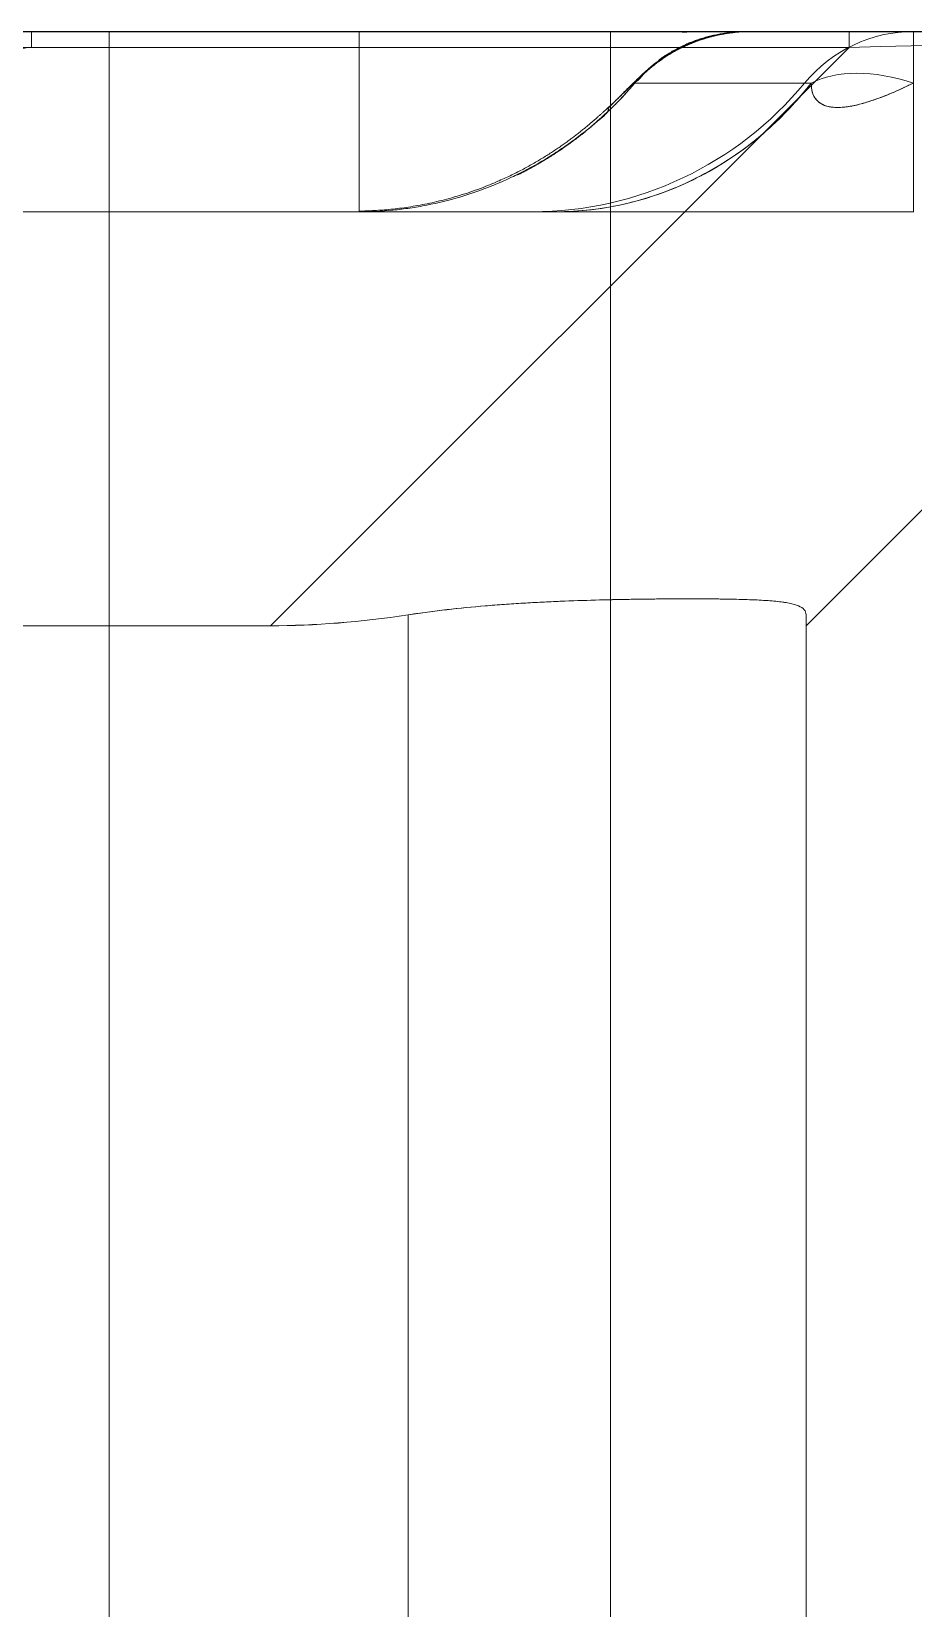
# Model space of a CAD drawing. Header units: millimetres. Extents: x 48754 to 50247, y 1387 to 2180.
# Drawn here: x 49007.27 to 49012.16, y 1473.44 to 1482.19 of the extents above; entities that cross this region are included whole.
import ezdxf

# ---------------------------------------------------------------- set-up
doc = ezdxf.new("R2010")
doc.units = ezdxf.units.MM
doc.linetypes.add('DASHED', pattern=[0])
doc.layers.add('DIE', color=7, linetype='Continuous')

# ---------------------------------------------------------------- blocks, each defined once
blk = doc.blocks.new('*u7581')
at = {"layer": 'DIE', "color": 11, "linetype": 'Continuous', "lineweight": 13}
blk.add_line((-690, 35), (0, 35), dxfattribs=at)
at = {"layer": 'DIE', "color": 155, "linetype": 'DASHED', "lineweight": 13}
for p, q in [((-550.2958, 34.9121), (-550.2958, 35)), ((-545.7607, 34.9121), (-545.7607, 35)), ((-545.7607, 35), (-545.7607, 34.9121)), ((-545.7607, 35), (-545.7607, 34.9121)), ((-545.7607, 35), (-545.7607, 34.9121)), ((-545.4044, 34.7143), (-545.4044, 35)), ((-545.7607, 34.9121), (-559.2393, 34.9121)), ((-559.2393, 34.9121), (-545.7607, 34.9121)), ((-550.2958, 34.9121), (-545.7607, 34.9121)), ((-545.7607, 34.9121), (-550.2958, 34.9121)), ((-548.9699, 31.7029), (-545.7607, 34.9121)), ((-548.9699, 31.7029), (-545.7607, 34.9121)), ((-545.7607, 34.9121), (-548.9698, 31.703)), ((-545.7607, 34.9121), (-548.9698, 31.703)), ((-546.9498, 34.7143), (-546.0079, 34.7143)), ((-546.0079, 34.7143), (-546.9497, 34.7143)), ((-546.0079, 34.7143), (-545.9714, 34.7143)), ((-545.9714, 34.7143), (-546.0079, 34.7143)), ((-545.4044, 34.7143), (-545.4044, 34)), ((-548.2071, 31.7635), (-548.2071, 0)), ((-548.2071, 31.7635), (-548.2071, 0)), ((-548.2071, 31.7635), (-548.2071, 0)), ((-548.2071, 31.7635), (-548.2071, 0))]:
    blk.add_line(p, q, dxfattribs=at)
at = {"layer": 'DIE', "color": 11, "linetype": 'DASHED', "lineweight": 13}
for p, q in [((-549.865, 0), (-549.865, 35)), ((-547.085, 0), (-547.085, 35)), ((-546, 31.7635), (-546, 0)), ((-546, 31.7635), (-546, 0))]:
    blk.add_line(p, q, dxfattribs=at)
at = {"layer": 'DIE', "color": 2, "linetype": 'Continuous', "lineweight": 13}
blk.add_line((-546.3017, 35), (-546.304, 35), dxfattribs=at)
at = {"layer": 'DIE', "color": 2, "linetype": 'DASHED', "lineweight": 13}
for p, q in [((-546.3177, 34.9999), (-546.3147, 34.9999)), ((-546.302, 35), (-546.3017, 35)), ((-546, 31.7029), (-542.7908, 34.9121)), ((-556.52, 34), (-548.4796, 34)), ((-548.4802, 34), (-547.5166, 34)), ((-547.5166, 34), (-547.3889, 34)), ((-545.405, 34), (-545.4044, 34)), ((-546, 31.7635), (-546.0002, 31.7676)), ((-546, 31.7635), (-546, 31.7636)), ((-546, 31.7029), (-546, 31.7635)), ((-546, 31.7635), (-546, 31.7029)), ((-548.9698, 31.703), (-556.0302, 31.703)), ((-548.9698, 31.703), (-556.0302, 31.703)), ((-556.0301, 31.7029), (-548.9699, 31.7029)), ((-556.0301, 31.7029), (-548.9699, 31.7029)), ((-546, 31.703), (-546, 31.703)), ((-546, 31.703), (-546, 31.703)), ((-546, 31.7029), (-546, 31.7029))]:
    blk.add_line(p, q, dxfattribs=at)
at = {"layer": 'DIE', "color": 155, "linetype": 'DASHED', "lineweight": 13}
for centre, major_axis, ratio, start_param, end_param in [((-545.4044, 34.2), (0, -0.8), 0.984808, 3.141593, 4.014167), ((-545.4044, 34.2), (0, -0.8), 0.984808, 3.141593, 4.014167), ((-548.9426, 34.7), (6.153, 0.2146), 0.019191, 6.26261, 7.309808), ((-548.9426, 34.7), (6.153, 0.2146), 0.019191, 6.26261, 7.309808), ((-548.9426, 34.7), (6.153, 0.2146), 0.019191, 6.26261, 7.309808), ((-548.9426, 34.7), (6.153, 0.2146), 0.019191, 6.26261, 7.309808), ((-550.2958, 34.7121), (-0.0865, 0.1803), 1, 5.836096, 6.621495), ((-545.4044, 34.2), (0.6971, -0.3925), 0.590225, 1.891871, 2.773405), ((-545.4044, 34.2), (0.6971, -0.3925), 0.590225, 1.891871, 2.773405), ((-547.5166, 36), (0, -2), 0.984808, 0, 0.872574), ((-547.5166, 36), (0, 2), 0.984808, 3.141593, 4.014167), ((-547.3889, 36), (0, 2), 0.92527, 3.141593, 4.014167), ((-545.405, 36), (0, -2), 0.000275, 0, 0.872574)]:
    blk.add_ellipse(centre, major_axis=major_axis, ratio=ratio, start_param=start_param, end_param=end_param, dxfattribs=at)
at = {"layer": 'DIE', "color": 2, "linetype": 'DASHED', "lineweight": 13}
for centre, major_axis, ratio, start_param, end_param in [((-551.5823, 34.2), (4.6949, 0.6155), 0.108853, 6.107149, 6.178965), ((-591.8231, 34.6401), (44.9156, 0.1108), 0.015569, 0.007679, 0.013146), ((-546, 37.6426), (5.1439, 5.1439), 0.57735, 3.665192, 3.808076), ((-546, 37.6426), (5.1439, 5.1439), 0.577351, 3.665192, 3.808073), ((-546, 37.6427), (5.1439, 5.1439), 0.57735, 3.665192, 3.808071)]:
    blk.add_ellipse(centre, major_axis=major_axis, ratio=ratio, start_param=start_param, end_param=end_param, dxfattribs=at)
at = {"layer": 'DIE', "color": 155, "linetype": 'DASHED', "lineweight": 13}
for points, knots in [([(-548.4795, 35), (-548.4795, 34.9999), (-548.4795, 34.9884), (-548.4795, 34.9641), (-548.4795, 34.9548), (-548.4795, 34.9349), (-548.4795, 34.9241), (-548.4795, 34.89), (-548.4795, 34.8652), (-548.4795, 34.813), (-548.4795, 34.7855), (-548.4795, 34.7016), (-548.4795, 34.6438), (-548.4795, 34.5294), (-548.4795, 34.4729), (-548.4795, 34.3652), (-548.4795, 34.3141), (-548.4795, 34.2442), (-548.4795, 34.222), (-548.4795, 34.1801), (-548.4795, 34.1604), (-548.4795, 34.1059), (-548.4795, 34.0756), (-548.4794, 34.0295), (-548.4794, 34.0136), (-548.4794, 34.0057)], [0, 0, 0, 0, 0.062234, 0.062234, 0.093492, 0.093492, 0.124751, 0.124751, 0.187269, 0.187269, 0.249787, 0.249787, 0.374822, 0.374822, 0.499858, 0.499858, 0.624893, 0.624893, 0.687411, 0.687411, 0.749929, 0.749929, 0.874964, 0.874964, 1, 1, 1, 1]), ([(-548.4794, 34.0054), (-548.4794, 34.0131), (-548.4794, 34.0289), (-548.4794, 34.0747), (-548.4794, 34.1048), (-548.4794, 34.1772), (-548.4794, 34.2195), (-548.4794, 34.313), (-548.4794, 34.3641), (-548.4794, 34.4716), (-548.4794, 34.528), (-548.4794, 34.6431), (-548.4794, 34.7016), (-548.4794, 34.8126), (-548.4794, 34.8652), (-548.4794, 34.9592), (-548.4794, 34.9999), (-548.4794, 35)], [0, 0, 0, 0, 0.125015, 0.125015, 0.25003, 0.25003, 0.375045, 0.375045, 0.50006, 0.50006, 0.625075, 0.625075, 0.75009, 0.75009, 0.875105, 0.875105, 1, 1, 1, 1]), ([(-545.9714, 34.7143), (-546.0133, 34.6603), (-546.0583, 34.6082), (-546.1542, 34.5085), (-546.2051, 34.461), (-546.312, 34.3718), (-546.3681, 34.3301), (-546.4845, 34.2535), (-546.5449, 34.2186), (-546.6688, 34.1561), (-546.7324, 34.1286), (-546.8616, 34.0815), (-546.9271, 34.0619), (-547.0591, 34.0307), (-547.1255, 34.0191), (-547.2578, 34.0037), (-547.3237, 34), (-547.3889, 34)], [0, 0, 0, 0, 0.125, 0.125, 0.25, 0.25, 0.375, 0.375, 0.5, 0.5, 0.625, 0.625, 0.75, 0.75, 0.875, 0.875, 1, 1, 1, 1]), ([(-545.9714, 34.7143), (-545.9706, 34.6973), (-545.9691, 34.6657), (-545.9505, 34.6266), (-545.9197, 34.5983), (-545.877, 34.5818), (-545.8239, 34.5767), (-545.762, 34.5827), (-545.691, 34.5985), (-545.6067, 34.6252), (-545.5086, 34.664), (-545.441, 34.6967), (-545.4046, 34.7143)], [0, 0, 0, 0, 0.134345, 0.249908, 0.347621, 0.43312, 0.50353, 0.574244, 0.652867, 0.741734, 0.860738, 1, 1, 1, 1]), ([(-545.4045, 34.7143), (-545.4397, 34.6973), (-545.505, 34.6657), (-545.603, 34.6266), (-545.6908, 34.5983), (-545.7665, 34.5818), (-545.8296, 34.5767), (-545.8798, 34.5827), (-545.9191, 34.5985), (-545.9495, 34.6252), (-545.969, 34.664), (-545.9705, 34.6967), (-545.9714, 34.7143)], [0, 0, 0, 0, 0.134345, 0.249908, 0.347621, 0.43312, 0.50353, 0.574244, 0.652867, 0.741734, 0.860738, 1, 1, 1, 1]), ([(-545.4045, 34.7143), (-545.4046, 34.6603), (-545.4046, 34.6082), (-545.4046, 34.5085), (-545.4047, 34.461), (-545.4047, 34.3718), (-545.4047, 34.3301), (-545.4047, 34.2535), (-545.4048, 34.2186), (-545.4048, 34.1561), (-545.4048, 34.1286), (-545.4048, 34.0815), (-545.4049, 34.0619), (-545.4049, 34.0307), (-545.4049, 34.0191), (-545.4049, 34.0037), (-545.4049, 34), (-545.405, 34)], [0, 0, 0, 0, 0.125, 0.125, 0.25, 0.25, 0.375, 0.375, 0.5, 0.5, 0.625, 0.625, 0.75, 0.75, 0.875, 0.875, 1, 1, 1, 1]), ([(-547.1049, 34.5499), (-547.114, 34.5414), (-547.1322, 34.5242), (-547.1604, 34.499), (-547.1859, 34.477), (-547.2085, 34.4581), (-547.2277, 34.4424), (-547.2471, 34.427), (-547.2665, 34.4119), (-547.286, 34.3972), (-547.3056, 34.3827), (-547.3253, 34.3686), (-547.345, 34.3548), (-547.3648, 34.3413), (-547.3846, 34.3281), (-547.4045, 34.3152), (-547.4245, 34.3026), (-547.4444, 34.2903), (-547.4645, 34.2783), (-547.4845, 34.2665), (-547.5046, 34.2551), (-547.5246, 34.244), (-547.5447, 34.2332), (-547.5648, 34.2227), (-547.5849, 34.2124), (-547.5984, 34.2058), (-547.6051, 34.2025)], [0, 0, 0, 0, 0.060927, 0.122732, 0.185415, 0.226238, 0.266858, 0.307275, 0.347488, 0.387498, 0.427305, 0.466908, 0.506308, 0.545504, 0.584497, 0.623287, 0.661874, 0.700257, 0.738436, 0.776413, 0.814186, 0.851755, 0.889122, 0.926284, 0.963244, 1, 1, 1, 1])]:
    blk.add_open_spline(points, degree=3, knots=knots, dxfattribs=at)
at = {"layer": 'DIE', "color": 2, "linetype": 'Continuous', "lineweight": 13}
for points, knots in [([(-547.1123, 35), (-547.1126, 35), (-547.1145, 35), (-547.1183, 35), (-547.1235, 35), (-547.1288, 35), (-547.134, 35), (-547.1391, 35), (-547.1441, 35), (-547.1506, 35), (-547.1587, 35), (-547.1681, 35), (-547.1767, 35), (-547.1846, 35), (-547.1918, 35), (-547.1988, 35), (-547.2054, 35), (-547.2118, 35), (-547.2162, 35), (-547.2183, 35), (-547.2185, 35)], [0, 0, 0, 0, 0.007008, 0.057358, 0.110485, 0.16262, 0.213479, 0.263067, 0.311388, 0.358445, 0.452964, 0.541994, 0.625573, 0.695626, 0.761398, 0.822996, 0.882285, 0.940079, 0.996385, 1, 1, 1, 1]), ([(-546.9597, 35), (-546.9626, 35), (-546.9702, 35), (-546.9831, 35), (-546.9985, 35), (-547.0132, 35), (-547.0271, 35), (-547.04, 35), (-547.0489, 35), (-547.0535, 35), (-547.0536, 35)], [0, 0, 0, 0, 0.09384, 0.25236, 0.417311, 0.588731, 0.720966, 0.856845, 0.996383, 1, 1, 1, 1]), ([(-546.8197, 35), (-546.8209, 35), (-546.8244, 35), (-546.83, 35), (-546.8364, 35), (-546.8421, 35), (-546.8472, 35), (-546.8516, 35), (-546.8553, 35), (-546.8581, 35), (-546.8599, 35), (-546.8606, 35), (-546.8609, 35), (-546.8609, 35)], [0, 0, 0, 0, 0.080758, 0.25235, 0.40129, 0.537507, 0.661562, 0.772195, 0.865953, 0.942761, 0.977581, 0.999305, 1, 1, 1, 1])]:
    blk.add_open_spline(points, degree=3, knots=knots, dxfattribs=at)
at = {"layer": 'DIE', "color": 2, "linetype": 'DASHED', "lineweight": 13}
for points, degree, knots in [([(-546.3017, 35), (-546.3033, 35), (-546.3104, 35), (-546.3228, 35), (-546.3387, 35), (-546.3539, 35), (-546.3686, 35), (-546.3825, 34.9999), (-546.3956, 34.9999), (-546.4078, 34.9999), (-546.4195, 34.9999), (-546.4307, 34.9999), (-546.4416, 34.9998), (-546.4521, 34.9998), (-546.4622, 34.9998), (-546.4718, 34.9998), (-546.4807, 34.9997), (-546.4891, 34.9997), (-546.4967, 34.9997), (-546.5036, 34.9997), (-546.5098, 34.9997), (-546.5154, 34.9997), (-546.5205, 34.9996), (-546.525, 34.9996), (-546.5289, 34.9996), (-546.5322, 34.9996), (-546.5351, 34.9996), (-546.5374, 34.9996), (-546.5392, 34.9996), (-546.5405, 34.9996), (-546.5414, 34.9996), (-546.5421, 34.9996), (-546.5431, 34.9996), (-546.5444, 34.9996), (-546.5461, 34.9996), (-546.5482, 34.9996), (-546.5503, 34.9996), (-546.5519, 34.9996), (-546.5527, 34.9996), (-546.5533, 34.9996), (-546.5536, 34.9995), (-546.5532, 34.9995), (-546.5521, 34.9995), (-546.5504, 34.9995), (-546.5482, 34.9995), (-546.5458, 34.9995), (-546.5432, 34.9995), (-546.5403, 34.9995), (-546.537, 34.9995), (-546.5333, 34.9995), (-546.5293, 34.9995), (-546.5252, 34.9995), (-546.5212, 34.9995), (-546.5175, 34.9995), (-546.5141, 34.9995), (-546.5108, 34.9995), (-546.5079, 34.9995), (-546.5053, 34.9995), (-546.5032, 34.9995), (-546.5015, 34.9995), (-546.5003, 34.9995), (-546.4995, 34.9995), (-546.4991, 34.9995), (-546.4989, 34.9995), (-546.4989, 34.9995), (-546.4988, 34.9995), (-546.4988, 34.9995), (-546.4989, 34.9995), (-546.499, 34.9995), (-546.4995, 34.9995), (-546.5003, 34.9995), (-546.5016, 34.9995), (-546.5033, 34.9995), (-546.5054, 34.9995), (-546.508, 34.9995), (-546.511, 34.9995), (-546.5144, 34.9995), (-546.5182, 34.9995), (-546.5225, 34.9995), (-546.5272, 34.9995), (-546.5323, 34.9995), (-546.5379, 34.9995), (-546.5439, 34.9995), (-546.5503, 34.9995), (-546.5572, 34.9995), (-546.5646, 34.9995), (-546.5723, 34.9996), (-546.5803, 34.9996), (-546.5892, 34.9996), (-546.5989, 34.9996), (-546.6094, 34.9996), (-546.6199, 34.9997), (-546.6306, 34.9997), (-546.6414, 34.9997), (-546.652, 34.9998), (-546.6624, 34.9998), (-546.6725, 34.9998), (-546.6823, 34.9999), (-546.6918, 34.9999), (-546.7011, 34.9999), (-546.7104, 34.9999), (-546.7195, 34.9999), (-546.729, 34.9999), (-546.739, 35), (-546.7495, 35), (-546.7598, 35), (-546.77, 35), (-546.7794, 35), (-546.788, 35), (-546.7958, 35), (-546.8034, 35), (-546.8107, 35), (-546.8177, 35), (-546.8243, 35), (-546.8311, 35), (-546.8381, 35), (-546.8437, 35), (-546.8468, 35), (-546.8475, 35)], 3, [0, 0, 0, 0, 0.00635, 0.028079, 0.049045, 0.069246, 0.088678, 0.107337, 0.124218, 0.140405, 0.155897, 0.170689, 0.18478, 0.198955, 0.212345, 0.224952, 0.23677, 0.247795, 0.258021, 0.266929, 0.275119, 0.28259, 0.289338, 0.295362, 0.300395, 0.304775, 0.3085, 0.311568, 0.313978, 0.31573, 0.316824, 0.317479, 0.318646, 0.320433, 0.322842, 0.325433, 0.328657, 0.331247, 0.332408, 0.333548, 0.33599, 0.338975, 0.342726, 0.34736, 0.352935, 0.357733, 0.363084, 0.368994, 0.375467, 0.382505, 0.389863, 0.398009, 0.405527, 0.412417, 0.41868, 0.425038, 0.430587, 0.435329, 0.439266, 0.442398, 0.444726, 0.44625, 0.446712, 0.446973, 0.44703, 0.447043, 0.447051, 0.447069, 0.447197, 0.448085, 0.449775, 0.452269, 0.455566, 0.459668, 0.464577, 0.470291, 0.476814, 0.484145, 0.492286, 0.501236, 0.510998, 0.521569, 0.53295, 0.54514, 0.558183, 0.572034, 0.586689, 0.601972, 0.617018, 0.636186, 0.65475, 0.672718, 0.691308, 0.70922, 0.726472, 0.743085, 0.759086, 0.773697, 0.787808, 0.801447, 0.814644, 0.827432, 0.839845, 0.854298, 0.868333, 0.882022, 0.895439, 0.90866, 0.91915, 0.929599, 0.940013, 0.950015, 0.95948, 0.968411, 0.976809, 0.987489, 0.997168, 1, 1, 1, 1]), ([(-546.4138, 35), (-546.4158, 35), (-546.4206, 35), (-546.4282, 35), (-546.4364, 35), (-546.4443, 35), (-546.4518, 35), (-546.459, 35), (-546.4657, 35), (-546.4722, 34.9999), (-546.4783, 34.9999), (-546.4842, 34.9999), (-546.4898, 34.9999), (-546.4951, 34.9999), (-546.5001, 34.9999), (-546.5047, 34.9999), (-546.509, 34.9998), (-546.513, 34.9998), (-546.5167, 34.9998), (-546.5197, 34.9998), (-546.522, 34.9998), (-546.5237, 34.9998), (-546.5254, 34.9998), (-546.5275, 34.9998), (-546.5303, 34.9998), (-546.5339, 34.9998), (-546.538, 34.9997), (-546.5427, 34.9997), (-546.548, 34.9997), (-546.5538, 34.9997), (-546.5602, 34.9997), (-546.5672, 34.9997), (-546.575, 34.9997), (-546.5838, 34.9997), (-546.5937, 34.9997), (-546.6043, 34.9997), (-546.6155, 34.9997), (-546.6275, 34.9997), (-546.6392, 34.9997), (-546.6506, 34.9997), (-546.6614, 34.9998), (-546.6727, 34.9998), (-546.6844, 34.9998), (-546.6964, 34.9998), (-546.7088, 34.9999), (-546.7214, 34.9999), (-546.7339, 34.9999), (-546.7457, 34.9999), (-546.757, 34.9999), (-546.7677, 35), (-546.7778, 35), (-546.7877, 35), (-546.7972, 35), (-546.8065, 35), (-546.8139, 35), (-546.8182, 35), (-546.8197, 35)], 3, [0, 0, 0, 0, 0.023247, 0.056543, 0.088309, 0.11855, 0.147272, 0.17401, 0.199297, 0.223143, 0.24556, 0.266925, 0.286829, 0.305282, 0.322294, 0.337874, 0.351794, 0.364354, 0.375568, 0.38545, 0.390481, 0.395095, 0.399347, 0.403806, 0.410416, 0.417907, 0.42637, 0.435872, 0.446457, 0.458162, 0.471013, 0.485029, 0.500227, 0.518667, 0.538616, 0.560084, 0.583075, 0.607584, 0.63354, 0.654928, 0.677182, 0.700292, 0.72425, 0.749046, 0.774429, 0.801135, 0.826564, 0.850736, 0.873672, 0.895393, 0.915916, 0.935261, 0.955202, 0.973767, 0.990981, 1, 1, 1, 1]), ([(-546.3036, 35), (-546.3037, 35), (-546.304, 35), (-546.3045, 35), (-546.3049, 35), (-546.3053, 35), (-546.3056, 35), (-546.3058, 35), (-546.3061, 35), (-546.3063, 35), (-546.3064, 35), (-546.3065, 35), (-546.3066, 35), (-546.3067, 35), (-546.3067, 35), (-546.3068, 35), (-546.307, 35), (-546.3072, 35), (-546.3074, 35), (-546.3078, 35), (-546.3086, 35), (-546.3099, 35), (-546.3117, 35), (-546.3139, 34.9999), (-546.3161, 34.9999), (-546.3182, 34.9999), (-546.3202, 34.9999), (-546.3223, 34.9998), (-546.3248, 34.9998), (-546.3275, 34.9998), (-546.3306, 34.9997), (-546.3361, 34.9996), (-546.3441, 34.9994), (-546.3546, 34.999), (-546.3652, 34.9985), (-546.3759, 34.9979), (-546.3866, 34.9972), (-546.3979, 34.9964), (-546.4096, 34.9953), (-546.4218, 34.9941), (-546.4337, 34.9928), (-546.4466, 34.9911), (-546.4607, 34.9891), (-546.476, 34.9866), (-546.4912, 34.9838), (-546.5064, 34.9807), (-546.5213, 34.9773), (-546.5361, 34.9738), (-546.5506, 34.9699), (-546.5649, 34.9659), (-546.5803, 34.9612), (-546.5967, 34.9559), (-546.6142, 34.9498), (-546.6313, 34.9434), (-546.6469, 34.9371), (-546.6611, 34.931), (-546.6741, 34.9252), (-546.6872, 34.9191), (-546.7002, 34.9127), (-546.7131, 34.9061), (-546.7258, 34.8993), (-546.7388, 34.8921), (-546.7519, 34.8845), (-546.7626, 34.878), (-546.7707, 34.873), (-546.776, 34.8696), (-546.7809, 34.8665), (-546.7854, 34.8636), (-546.7894, 34.8609), (-546.793, 34.8585), (-546.7962, 34.8564), (-546.799, 34.8545), (-546.8012, 34.853), (-546.8029, 34.8518), (-546.8041, 34.851), (-546.8049, 34.8504), (-546.8054, 34.8501), (-546.8055, 34.85), (-546.8056, 34.8499), (-546.8058, 34.8498), (-546.806, 34.8497), (-546.8061, 34.8496), (-546.8063, 34.8495), (-546.8065, 34.8493), (-546.8067, 34.8492), (-546.8069, 34.8491), (-546.8071, 34.8489), (-546.8074, 34.8487), (-546.8076, 34.8485), (-546.8079, 34.8483), (-546.8082, 34.8481), (-546.8085, 34.8479), (-546.8088, 34.8477), (-546.8092, 34.8474), (-546.8095, 34.8471), (-546.8099, 34.8468), (-546.8104, 34.8465), (-546.8108, 34.8462), (-546.8113, 34.8458), (-546.8117, 34.8455), (-546.8122, 34.8451), (-546.8126, 34.8448), (-546.813, 34.8445), (-546.8134, 34.8442), (-546.8137, 34.844), (-546.814, 34.8438), (-546.8142, 34.8436), (-546.8144, 34.8435), (-546.8145, 34.8434), (-546.8146, 34.8433), (-546.8146, 34.8433), (-546.8146, 34.8433), (-546.8145, 34.8434), (-546.8144, 34.8435), (-546.8142, 34.8436), (-546.8138, 34.8439), (-546.8133, 34.8442), (-546.8126, 34.8447), (-546.8118, 34.8452), (-546.811, 34.8458), (-546.8102, 34.8463), (-546.8093, 34.8469), (-546.8079, 34.8479), (-546.8057, 34.8493), (-546.803, 34.8511), (-546.8005, 34.8527), (-546.7981, 34.8543), (-546.7957, 34.8558), (-546.7932, 34.8574), (-546.7907, 34.859), (-546.7881, 34.8606), (-546.7855, 34.8622), (-546.7828, 34.8638), (-546.7801, 34.8655), (-546.7778, 34.8669), (-546.7759, 34.868), (-546.7745, 34.8688), (-546.7732, 34.8696), (-546.772, 34.8704), (-546.7709, 34.871), (-546.7699, 34.8716), (-546.7691, 34.8721), (-546.7684, 34.8725), (-546.7679, 34.8728), (-546.7674, 34.873), (-546.7669, 34.8734), (-546.7662, 34.8737), (-546.7654, 34.8742), (-546.7644, 34.8748), (-546.7615, 34.8765), (-546.7569, 34.8791), (-546.7502, 34.8829), (-546.7437, 34.8864), (-546.7378, 34.8896), (-546.7324, 34.8925), (-546.7269, 34.8953), (-546.7213, 34.8982), (-546.7164, 34.9006), (-546.7123, 34.9027), (-546.7091, 34.9042), (-546.706, 34.9058), (-546.703, 34.9072), (-546.7005, 34.9084), (-546.6986, 34.9093), (-546.6972, 34.9099), (-546.6958, 34.9106), (-546.6946, 34.9112), (-546.6935, 34.9117), (-546.6927, 34.9121), (-546.6921, 34.9123), (-546.6914, 34.9127), (-546.6904, 34.9131), (-546.6891, 34.9137), (-546.6875, 34.9145), (-546.6855, 34.9154), (-546.6832, 34.9164), (-546.6807, 34.9175), (-546.6777, 34.9188), (-546.673, 34.9209), (-546.6668, 34.9236), (-546.6592, 34.9268), (-546.6521, 34.9298), (-546.6454, 34.9324), (-546.6392, 34.9349), (-546.6338, 34.937), (-546.6292, 34.9388), (-546.6252, 34.9402), (-546.6214, 34.9416), (-546.6177, 34.943), (-546.6139, 34.9443), (-546.6072, 34.9468), (-546.6008, 34.949), (-546.5951, 34.9509), (-546.593, 34.9516), (-546.5913, 34.9521), (-546.5898, 34.9526), (-546.5885, 34.9531), (-546.5873, 34.9535), (-546.586, 34.9539), (-546.5843, 34.9544), (-546.5822, 34.9551), (-546.5794, 34.956), (-546.5757, 34.9572), (-546.5712, 34.9586), (-546.5659, 34.9602), (-546.56, 34.9619), (-546.5533, 34.9639), (-546.546, 34.9659), (-546.5379, 34.9681), (-546.5292, 34.9705), (-546.5197, 34.9729), (-546.5096, 34.9753), (-546.4987, 34.9778), (-546.4874, 34.9803), (-546.4755, 34.9827), (-546.4632, 34.9851), (-546.4503, 34.9874), (-546.4369, 34.9896), (-546.4228, 34.9917), (-546.4083, 34.9936), (-546.3949, 34.9951), (-546.3827, 34.9963), (-546.3719, 34.9973), (-546.3608, 34.9981), (-546.3493, 34.9988), (-546.3373, 34.9993), (-546.3248, 34.9997), (-546.3129, 35), (-546.3051, 35), (-546.3017, 35)], 3, [0, 0, 0, 0, 0.002398, 0.004525, 0.006293, 0.007703, 0.008404, 0.008967, 0.009396, 0.009695, 0.009802, 0.009887, 0.009924, 0.009961, 0.009999, 0.010041, 0.010138, 0.010462, 0.010851, 0.011453, 0.012506, 0.014311, 0.017309, 0.019755, 0.022, 0.023822, 0.025528, 0.027141, 0.02869, 0.030709, 0.032739, 0.03478, 0.041691, 0.048699, 0.055814, 0.063045, 0.070409, 0.077941, 0.086775, 0.095337, 0.103636, 0.11168, 0.122358, 0.132928, 0.143393, 0.153764, 0.16406, 0.174118, 0.184096, 0.193997, 0.203825, 0.216224, 0.228495, 0.240632, 0.252645, 0.261996, 0.2714, 0.28103, 0.290951, 0.30025, 0.309822, 0.319674, 0.329803, 0.340207, 0.344619, 0.348826, 0.352712, 0.356274, 0.359511, 0.362422, 0.365007, 0.367272, 0.369212, 0.370454, 0.371513, 0.372343, 0.37264, 0.372704, 0.372789, 0.373046, 0.373593, 0.374383, 0.375422, 0.376712, 0.378258, 0.380063, 0.382418, 0.385115, 0.388162, 0.391568, 0.395342, 0.399416, 0.403865, 0.408696, 0.41391, 0.419516, 0.425523, 0.431746, 0.437718, 0.443676, 0.449315, 0.454627, 0.459759, 0.464519, 0.4689, 0.472892, 0.476489, 0.479683, 0.482468, 0.484841, 0.486797, 0.488333, 0.489294, 0.489965, 0.490429, 0.491228, 0.492334, 0.493745, 0.495269, 0.496783, 0.498288, 0.499784, 0.50127, 0.505885, 0.510419, 0.513616, 0.516795, 0.520202, 0.52395, 0.528047, 0.532499, 0.537311, 0.54249, 0.54804, 0.553965, 0.557013, 0.560154, 0.563171, 0.565859, 0.568217, 0.570243, 0.571939, 0.573301, 0.574313, 0.575011, 0.575736, 0.576708, 0.577927, 0.579392, 0.580963, 0.589811, 0.598004, 0.606487, 0.61286, 0.6196, 0.62671, 0.634195, 0.64206, 0.646631, 0.65131, 0.65578, 0.659911, 0.663702, 0.665681, 0.667552, 0.669316, 0.670974, 0.672408, 0.673394, 0.673933, 0.674671, 0.675753, 0.677179, 0.678951, 0.681069, 0.683487, 0.686241, 0.689332, 0.692757, 0.70121, 0.70922, 0.716784, 0.7239, 0.730564, 0.736775, 0.741337, 0.745618, 0.749699, 0.753785, 0.757889, 0.762009, 0.775975, 0.778542, 0.780685, 0.782403, 0.783784, 0.785135, 0.786176, 0.787289, 0.788691, 0.790388, 0.792382, 0.795402, 0.798924, 0.80295, 0.807481, 0.81252, 0.818069, 0.824129, 0.830698, 0.837777, 0.845364, 0.853455, 0.862049, 0.870764, 0.879928, 0.889533, 0.899572, 0.910032, 0.92088, 0.932095, 0.940011, 0.948089, 0.956335, 0.964865, 0.973731, 0.98295, 0.992542, 1, 1, 1, 1]), ([(-546.304, 35), (-546.305, 35), (-546.311, 35), (-546.3218, 35), (-546.3361, 35), (-546.3498, 35), (-546.3628, 34.9999), (-546.3752, 34.9999), (-546.3874, 34.9999), (-546.3992, 34.9998), (-546.4107, 34.9998), (-546.4214, 34.9997), (-546.4313, 34.9997), (-546.4404, 34.9996), (-546.4486, 34.9996), (-546.456, 34.9996), (-546.4627, 34.9995), (-546.4687, 34.9995), (-546.4741, 34.9994), (-546.4788, 34.9994), (-546.4828, 34.9994), (-546.4862, 34.9994), (-546.4887, 34.9993), (-546.4906, 34.9993), (-546.4918, 34.9993), (-546.4926, 34.9993), (-546.4932, 34.9993), (-546.4938, 34.9993), (-546.4947, 34.9993), (-546.496, 34.9993), (-546.4979, 34.9993), (-546.5005, 34.9992), (-546.504, 34.9992), (-546.5079, 34.9992), (-546.5124, 34.9991), (-546.5178, 34.9991), (-546.5241, 34.999), (-546.5309, 34.999), (-546.5392, 34.9989), (-546.5489, 34.9988), (-546.5599, 34.9987), (-546.5695, 34.9986), (-546.5778, 34.9985), (-546.5848, 34.9984), (-546.5915, 34.9984), (-546.598, 34.9983), (-546.6045, 34.9982), (-546.6115, 34.9981), (-546.619, 34.9981), (-546.6271, 34.998), (-546.6354, 34.9979), (-546.6421, 34.9978), (-546.6471, 34.9977), (-546.6504, 34.9977), (-546.6538, 34.9977), (-546.6572, 34.9976), (-546.6605, 34.9976), (-546.6636, 34.9975), (-546.6664, 34.9975), (-546.6688, 34.9975), (-546.6707, 34.9975), (-546.6722, 34.9974), (-546.6734, 34.9974), (-546.6745, 34.9974), (-546.6757, 34.9974), (-546.677, 34.9974), (-546.6783, 34.9974), (-546.6797, 34.9974), (-546.681, 34.9973), (-546.6822, 34.9973), (-546.6833, 34.9973), (-546.6842, 34.9973), (-546.685, 34.9973), (-546.6857, 34.9973), (-546.6863, 34.9973), (-546.6867, 34.9973), (-546.6871, 34.9973), (-546.6873, 34.9973), (-546.6874, 34.9973), (-546.6874, 34.9973), (-546.6872, 34.9972), (-546.687, 34.9972), (-546.6868, 34.9972), (-546.6865, 34.9972), (-546.6862, 34.9972), (-546.6859, 34.9972), (-546.6856, 34.9972), (-546.6852, 34.9972), (-546.6848, 34.9973), (-546.6844, 34.9973), (-546.684, 34.9973), (-546.6835, 34.9973), (-546.683, 34.9973), (-546.6825, 34.9973), (-546.682, 34.9973), (-546.6816, 34.9973), (-546.6811, 34.9973), (-546.6808, 34.9973), (-546.6804, 34.9973), (-546.6799, 34.9973), (-546.6794, 34.9973), (-546.6784, 34.9973), (-546.6768, 34.9973), (-546.6748, 34.9973), (-546.6723, 34.9973), (-546.6692, 34.9974), (-546.6657, 34.9974), (-546.6563, 34.9975), (-546.6407, 34.9976), (-546.6241, 34.9977), (-546.6123, 34.9978), (-546.6053, 34.9979), (-546.5984, 34.9979), (-546.5913, 34.998), (-546.5834, 34.9981), (-546.5745, 34.9982), (-546.5644, 34.9983), (-546.5537, 34.9984), (-546.5422, 34.9985), (-546.5301, 34.9986), (-546.5176, 34.9987), (-546.5047, 34.9989), (-546.4915, 34.999), (-546.4779, 34.9991), (-546.4637, 34.9993), (-546.449, 34.9994), (-546.4338, 34.9995), (-546.418, 34.9996), (-546.4016, 34.9997), (-546.3845, 34.9998), (-546.367, 34.9999), (-546.3489, 34.9999), (-546.3304, 35), (-546.3146, 35), (-546.305, 35), (-546.3017, 35)], 3, [0, 0, 0, 0, 0.003005, 0.017829, 0.032021, 0.045582, 0.058515, 0.070822, 0.082505, 0.094637, 0.106018, 0.11665, 0.126535, 0.135675, 0.143643, 0.15095, 0.157598, 0.163586, 0.168913, 0.173579, 0.177583, 0.180924, 0.183602, 0.185175, 0.186375, 0.187201, 0.187655, 0.188145, 0.189137, 0.190468, 0.191997, 0.19517, 0.198974, 0.203416, 0.2085, 0.21423, 0.222311, 0.230195, 0.237847, 0.25094, 0.263303, 0.27494, 0.28295, 0.290579, 0.297828, 0.304702, 0.311609, 0.318847, 0.327825, 0.337313, 0.347335, 0.357912, 0.362068, 0.366308, 0.370632, 0.375041, 0.379534, 0.383783, 0.38755, 0.390835, 0.393642, 0.395978, 0.397919, 0.400114, 0.403309, 0.407134, 0.411599, 0.416713, 0.42248, 0.427825, 0.433784, 0.440375, 0.447607, 0.455486, 0.464021, 0.472836, 0.482265, 0.492315, 0.502989, 0.514294, 0.526234, 0.538814, 0.546884, 0.555201, 0.563754, 0.571993, 0.579608, 0.586479, 0.592744, 0.598402, 0.603452, 0.608029, 0.611956, 0.615234, 0.617867, 0.619862, 0.620794, 0.621496, 0.621997, 0.62242, 0.622891, 0.62374, 0.625588, 0.627603, 0.629963, 0.633225, 0.63683, 0.640458, 0.661796, 0.683534, 0.690449, 0.697395, 0.704348, 0.711317, 0.718638, 0.727999, 0.738068, 0.748831, 0.760272, 0.772374, 0.785118, 0.797704, 0.810826, 0.824465, 0.838602, 0.853214, 0.868336, 0.884072, 0.900424, 0.917393, 0.934976, 0.952845, 0.971306, 0.99036, 1, 1, 1, 1]), ([(-546.9171, 34.7544), (-546.9117, 34.7595), (-546.901, 34.7697), (-546.8845, 34.7846), (-546.8678, 34.7991), (-546.8481, 34.8153), (-546.8205, 34.8366), (-546.7784, 34.866), (-546.7287, 34.8957), (-546.6827, 34.9188), (-546.6542, 34.9314), (-546.6322, 34.9404), (-546.6115, 34.9484), (-546.5862, 34.9572), (-546.563, 34.9644), (-546.5418, 34.9704), (-546.5228, 34.9753), (-546.5059, 34.9793), (-546.4913, 34.9824), (-546.477, 34.9852), (-546.4621, 34.9878), (-546.4459, 34.9904), (-546.4297, 34.9927), (-546.4135, 34.9947), (-546.3991, 34.9961), (-546.3867, 34.9972), (-546.3789, 34.9978), (-546.3746, 34.9981), (-546.3739, 34.9981)], 3, [0, 0, 0, 0, 0.03715, 0.074043, 0.110698, 0.147132, 0.199952, 0.282044, 0.399497, 0.483758, 0.534815, 0.552659, 0.600299, 0.644095, 0.684046, 0.720154, 0.752422, 0.780854, 0.805452, 0.826226, 0.853378, 0.880478, 0.907529, 0.934532, 0.961486, 0.978962, 0.996392, 1, 1, 1, 1]), ([(-546.9088, 34.7565), (-546.9052, 34.76), (-546.8979, 34.767), (-546.8868, 34.7771), (-546.8757, 34.7869), (-546.8645, 34.7965), (-546.8533, 34.8057), (-546.842, 34.8147), (-546.8307, 34.8234), (-546.8194, 34.8318), (-546.8081, 34.8399), (-546.7968, 34.8478), (-546.7854, 34.8554), (-546.7741, 34.8628), (-546.7628, 34.8699), (-546.7515, 34.8767), (-546.7403, 34.8833), (-546.7291, 34.8896), (-546.7179, 34.8958), (-546.7068, 34.9016), (-546.6957, 34.9073), (-546.6847, 34.9127), (-546.6738, 34.9179), (-546.6629, 34.9229), (-546.6521, 34.9276), (-546.6414, 34.9322), (-546.6308, 34.9366), (-546.6202, 34.9407), (-546.6098, 34.9447), (-546.5994, 34.9485), (-546.5891, 34.9521), (-546.579, 34.9555), (-546.5689, 34.9588), (-546.559, 34.9619), (-546.5492, 34.9648), (-546.5394, 34.9676), (-546.5299, 34.9702), (-546.5204, 34.9727), (-546.511, 34.975), (-546.5018, 34.9772), (-546.4927, 34.9793), (-546.4838, 34.9812), (-546.475, 34.983), (-546.4663, 34.9847), (-546.4577, 34.9862), (-546.4493, 34.9877), (-546.441, 34.9891), (-546.4329, 34.9903), (-546.4249, 34.9915), (-546.4171, 34.9925), (-546.4109, 34.9933), (-546.4074, 34.9937), (-546.4064, 34.9938)], 3, [0, 0, 0, 0, 0.026877, 0.053479, 0.079808, 0.105863, 0.131643, 0.15715, 0.182382, 0.207341, 0.232026, 0.256436, 0.280573, 0.304435, 0.328024, 0.351339, 0.374379, 0.397146, 0.419639, 0.441858, 0.463803, 0.485474, 0.506871, 0.527994, 0.548843, 0.569419, 0.58972, 0.609748, 0.629502, 0.648982, 0.668188, 0.68712, 0.705779, 0.724163, 0.742274, 0.760111, 0.777675, 0.794964, 0.81198, 0.828723, 0.845191, 0.861386, 0.877308, 0.892955, 0.908329, 0.92343, 0.938257, 0.95281, 0.96709, 0.981097, 0.99483, 1, 1, 1, 1]), ([(-546.8397, 34.8197), (-546.831, 34.8265), (-546.8219, 34.8335), (-546.8029, 34.8472), (-546.793, 34.854), (-546.7729, 34.8673), (-546.7627, 34.8738), (-546.742, 34.8862), (-546.7314, 34.8923), (-546.7105, 34.9037), (-546.7, 34.9091), (-546.6845, 34.9167), (-546.6794, 34.9191), (-546.6691, 34.9239), (-546.6534, 34.931), (-546.6372, 34.9377), (-546.6152, 34.9463), (-546.6041, 34.9503), (-546.5814, 34.9581), (-546.5699, 34.9617), (-546.5467, 34.9685), (-546.5352, 34.9717), (-546.5005, 34.9803), (-546.4774, 34.9851), (-546.4425, 34.9907), (-546.4309, 34.9924), (-546.4137, 34.9944), (-546.4081, 34.995), (-546.4026, 34.9956)], 3, [0, 0, 0, 0, 0.074221, 0.074221, 0.148442, 0.148442, 0.222663, 0.222663, 0.296885, 0.296885, 0.371106, 0.371106, 0.408216, 0.408216, 0.445327, 0.519548, 0.519548, 0.593769, 0.593769, 0.66799, 0.66799, 0.742211, 0.742211, 0.890654, 0.890654, 0.964875, 0.964875, 1, 1, 1, 1]), ([(-546.8171, 34.8392), (-546.8171, 34.8392), (-546.8171, 34.8392), (-546.8171, 34.8392), (-546.8169, 34.8393), (-546.8166, 34.8395), (-546.8162, 34.8398), (-546.8157, 34.8401), (-546.8151, 34.8405), (-546.8145, 34.8409), (-546.814, 34.8413), (-546.8135, 34.8416), (-546.813, 34.842), (-546.8126, 34.8422), (-546.8122, 34.8425), (-546.8117, 34.8429), (-546.811, 34.8433), (-546.8095, 34.8443), (-546.807, 34.846), (-546.8032, 34.8485), (-546.799, 34.8513), (-546.7945, 34.8542), (-546.7903, 34.8569), (-546.7863, 34.8594), (-546.7822, 34.862), (-546.7784, 34.8643), (-546.7749, 34.8665), (-546.7717, 34.8684), (-546.769, 34.87), (-546.7668, 34.8713), (-546.7653, 34.8722), (-546.7639, 34.873), (-546.7626, 34.8737), (-546.7614, 34.8745), (-546.7603, 34.8751), (-546.7592, 34.8757), (-546.7584, 34.8762), (-546.7577, 34.8766), (-546.757, 34.877), (-546.7561, 34.8775), (-546.7544, 34.8785), (-546.7517, 34.88), (-546.748, 34.8821), (-546.7438, 34.8844), (-546.7391, 34.887), (-546.7341, 34.8897), (-546.7291, 34.8923), (-546.724, 34.895), (-546.7191, 34.8976), (-546.7142, 34.9), (-546.7096, 34.9023), (-546.7048, 34.9047), (-546.7004, 34.9068), (-546.6963, 34.9088), (-546.6926, 34.9106), (-546.6888, 34.9124), (-546.6846, 34.9143), (-546.6802, 34.9163), (-546.6753, 34.9185), (-546.6705, 34.9206), (-546.6658, 34.9227), (-546.661, 34.9247), (-546.6563, 34.9267), (-546.6517, 34.9286), (-546.6473, 34.9305), (-546.643, 34.9322), (-546.639, 34.9338), (-546.635, 34.9354), (-546.631, 34.9369), (-546.6266, 34.9386), (-546.6218, 34.9404), (-546.6175, 34.942), (-546.6149, 34.9429), (-546.6141, 34.9432)], 3, [0, 0, 0, 0, 0.000978, 0.016339, 0.031312, 0.045893, 0.06008, 0.073871, 0.087136, 0.097079, 0.105744, 0.113124, 0.11922, 0.122397, 0.125195, 0.128664, 0.133056, 0.138259, 0.157623, 0.177691, 0.198499, 0.220195, 0.238605, 0.258522, 0.27997, 0.302969, 0.321165, 0.340243, 0.360209, 0.369932, 0.379552, 0.388308, 0.396162, 0.403111, 0.41066, 0.416736, 0.421336, 0.424464, 0.4274, 0.431612, 0.43686, 0.451237, 0.466984, 0.484115, 0.502667, 0.52255, 0.54365, 0.565991, 0.589593, 0.611421, 0.634249, 0.658087, 0.682942, 0.703189, 0.723982, 0.744215, 0.763557, 0.787242, 0.809474, 0.830252, 0.849615, 0.867605, 0.884275, 0.899683, 0.913904, 0.92571, 0.936712, 0.947004, 0.956707, 0.966371, 0.979445, 0.993083, 1, 1, 1, 1]), ([(-546.3243, 34.9999), (-546.3239, 34.9999), (-546.3199, 35), (-546.3124, 35), (-546.3053, 34.9999), (-546.3018, 34.9998)], 3, [0, 0, 0, 0, 0.056772, 0.528244, 1, 1, 1, 1]), ([(-547.1081, 34.5678), (-547.0934, 34.5812), (-547.0795, 34.5941), (-547.0598, 34.6127), (-547.0534, 34.6188), (-547.0412, 34.6305), (-547.0353, 34.6362), (-547.0239, 34.6472), (-547.0185, 34.6524), (-547.0082, 34.6624), (-547.0034, 34.6672), (-546.9965, 34.6739), (-546.9943, 34.6761), (-546.9899, 34.6804), (-546.9877, 34.6825), (-546.9815, 34.6886), (-546.9777, 34.6923), (-546.9669, 34.703), (-546.9606, 34.7091), (-546.9494, 34.7202), (-546.9444, 34.725), (-546.9353, 34.7339), (-546.9312, 34.7379), (-546.9234, 34.7454), (-546.9198, 34.749), (-546.9128, 34.7556), (-546.9094, 34.7588), (-546.9029, 34.765), (-546.8997, 34.768), (-546.8934, 34.7738), (-546.8903, 34.7766), (-546.8841, 34.7822), (-546.8777, 34.7879), (-546.8712, 34.7936), (-546.8647, 34.7993), (-546.8614, 34.8021), (-546.8517, 34.8101), (-546.8456, 34.8151), (-546.8397, 34.8197)], 3, [0, 0, 0, 0, 0.0625, 0.0625, 0.09375, 0.09375, 0.125, 0.125, 0.15625, 0.15625, 0.1875, 0.1875, 0.203125, 0.203125, 0.21875, 0.21875, 0.25, 0.25, 0.3125, 0.3125, 0.375, 0.375, 0.4375, 0.4375, 0.5, 0.5, 0.5625, 0.5625, 0.625, 0.625, 0.6875, 0.6875, 0.75, 0.8125, 0.8125, 0.875, 0.875, 1, 1, 1, 1]), ([(-547.1002, 34.571), (-547.0207, 34.6536), (-546.9682, 34.7043), (-546.9249, 34.7463), (-546.9169, 34.7542)], 2, [0, 0, 0, 0.5, 0.5, 1, 1, 1]), ([(-546.836, 34.8195), (-546.845, 34.8124), (-546.8615, 34.7993), (-546.8828, 34.7808), (-546.8988, 34.7662), (-546.9112, 34.7543), (-546.9216, 34.744), (-546.9315, 34.7339), (-546.9409, 34.724), (-546.947, 34.7175), (-546.9499, 34.7143)], 3, [0, 0, 0, 0, 0.222159, 0.403166, 0.543021, 0.64083, 0.735429, 0.826822, 0.915011, 1, 1, 1, 1]), ([(-546.9592, 34.7033), (-546.9636, 34.6982), (-546.9725, 34.6879), (-546.986, 34.6725), (-546.9998, 34.6572), (-547.0139, 34.6419), (-547.0282, 34.6265), (-547.0429, 34.6112), (-547.0578, 34.5959), (-547.0731, 34.5807), (-547.0886, 34.5654), (-547.0991, 34.5554), (-547.1044, 34.5503)], 3, [0, 0, 0, 0, 0.095934, 0.192772, 0.290513, 0.389157, 0.488706, 0.589157, 0.690513, 0.792772, 0.895934, 1, 1, 1, 1]), ([(-548.4795, 34.0038), (-548.4655, 34.004), (-548.437, 34.0046), (-548.3935, 34.0065), (-548.3485, 34.0095), (-548.3018, 34.0137), (-548.2536, 34.0191), (-548.204, 34.026), (-548.1529, 34.0344), (-548.1004, 34.0445), (-548.0466, 34.0564), (-547.9916, 34.0701), (-547.9354, 34.086), (-547.8781, 34.1039), (-547.8198, 34.1242), (-547.7606, 34.1469), (-547.7093, 34.1686), (-547.6664, 34.188), (-547.6324, 34.2041), (-547.5995, 34.2205), (-547.5678, 34.237), (-547.5372, 34.2536), (-547.5077, 34.2703), (-547.4793, 34.287), (-547.4519, 34.3036), (-547.4256, 34.3201), (-547.4004, 34.3366), (-547.3761, 34.3528), (-547.3529, 34.3689), (-547.3307, 34.3847), (-547.3094, 34.4002), (-547.2891, 34.4155), (-547.2697, 34.4304), (-547.2512, 34.4449), (-547.2336, 34.459), (-547.2169, 34.4727), (-547.201, 34.486), (-547.186, 34.4988), (-547.1718, 34.511), (-547.1584, 34.5228), (-547.1458, 34.5341), (-547.134, 34.5447), (-547.1229, 34.5549), (-547.1126, 34.5644), (-547.106, 34.5705), (-547.1028, 34.5735)], 3, [0, 0, 0, 0, 0.027417, 0.055918, 0.085507, 0.116183, 0.147948, 0.180802, 0.214748, 0.249785, 0.285915, 0.323138, 0.361455, 0.400866, 0.441372, 0.482973, 0.525671, 0.550996, 0.575698, 0.599778, 0.623234, 0.646068, 0.668279, 0.689867, 0.710833, 0.731178, 0.7509, 0.770001, 0.78848, 0.806338, 0.823575, 0.840191, 0.856188, 0.871564, 0.886322, 0.90046, 0.913981, 0.926883, 0.93917, 0.95084, 0.961896, 0.972338, 0.982168, 0.991388, 1, 1, 1, 1]), ([(-548.4801, 34), (-548.4169, 34), (-548.3539, 34.0031), (-548.2599, 34.0122), (-548.2286, 34.016), (-548.1661, 34.0251), (-548.1349, 34.0305), (-548.0418, 34.0487), (-547.9807, 34.0637), (-547.8602, 34.0994), (-547.8009, 34.1201), (-547.7133, 34.1554), (-547.6843, 34.1679), (-547.6268, 34.1943), (-547.5982, 34.2082), (-547.5134, 34.252), (-547.4586, 34.2836), (-547.3787, 34.3346), (-547.3526, 34.3521), (-547.3009, 34.3883), (-547.2755, 34.407), (-547.2255, 34.4453), (-547.2008, 34.465), (-547.1521, 34.5054), (-547.1282, 34.526), (-547.1044, 34.5469)], 3, [0, 0, 0, 0, 0.125, 0.125, 0.1875, 0.1875, 0.25, 0.25, 0.375, 0.375, 0.5, 0.5, 0.5625, 0.5625, 0.625, 0.625, 0.75, 0.75, 0.8125, 0.8125, 0.875, 0.875, 0.9375, 0.9375, 1, 1, 1, 1]), ([(-547.6044, 34.2023), (-547.5925, 34.2083), (-547.5691, 34.22), (-547.5352, 34.238), (-547.503, 34.2559), (-547.4725, 34.2735), (-547.4436, 34.2908), (-547.4164, 34.3077), (-547.3907, 34.3242), (-547.3666, 34.3402), (-547.3437, 34.3557), (-547.322, 34.3709), (-547.3015, 34.3857), (-547.2824, 34.3998), (-547.2648, 34.4132), (-547.2485, 34.4259), (-547.2336, 34.4378), (-547.2166, 34.4516), (-547.198, 34.4673), (-547.1781, 34.4845), (-547.1606, 34.4999), (-547.1456, 34.5134), (-547.1329, 34.5251), (-547.1225, 34.5348), (-547.1144, 34.5425), (-547.1084, 34.5482), (-547.1052, 34.5512), (-547.104, 34.5524)], 3, [0, 0, 0, 0, 0.065409, 0.128184, 0.188329, 0.245845, 0.300735, 0.353001, 0.402646, 0.449675, 0.494091, 0.537705, 0.578799, 0.617377, 0.653442, 0.687, 0.718056, 0.746616, 0.794511, 0.837471, 0.875495, 0.908584, 0.936736, 0.959954, 0.978236, 0.991584, 1, 1, 1, 1]), ([(-547.3889, 34), (-547.1885, 34), (-546.8952, 34), (-546.3226, 34), (-545.9333, 34), (-545.405, 34)], 3, [0, 0, 0, 0, 0.5, 0.5, 1, 1, 1, 1]), ([(-546.1187, 31.8324), (-546.1219, 31.8329), (-546.1253, 31.8334), (-546.141, 31.8356), (-546.154, 31.8372), (-546.1956, 31.8413), (-546.2572, 31.8457), (-546.3314, 31.8483), (-546.3918, 31.8499), (-546.4127, 31.8503), (-546.4453, 31.8509), (-546.4564, 31.851), (-546.4788, 31.8513), (-546.5357, 31.852), (-546.645, 31.8525), (-546.8053, 31.8518), (-546.9218, 31.8504), (-547.0433, 31.8483), (-547.1057, 31.847), (-547.2331, 31.8434), (-547.2983, 31.8412), (-547.4314, 31.8357), (-547.4993, 31.8323), (-547.6034, 31.8261), (-547.6385, 31.8238), (-547.7092, 31.8188), (-547.7446, 31.816), (-547.8509, 31.8071), (-547.993, 31.7932), (-548.1357, 31.7744), (-548.2071, 31.7635)], 3, [0, 0, 0, 0, 0.011037, 0.011037, 0.050596, 0.050596, 0.129713, 0.20883, 0.20883, 0.248388, 0.248388, 0.268168, 0.268168, 0.287947, 0.367064, 0.446181, 0.525298, 0.525298, 0.604415, 0.604415, 0.683532, 0.683532, 0.762649, 0.762649, 0.802207, 0.802207, 0.841766, 0.841766, 0.920883, 1, 1, 1, 1]), ([(-548.2071, 31.7635), (-548.1891, 31.7662), (-548.171, 31.7689), (-548.1349, 31.7741), (-548.0808, 31.7815), (-548.027, 31.7881), (-547.9198, 31.8004), (-547.8487, 31.8073), (-547.7077, 31.8191), (-547.6376, 31.8241), (-547.5334, 31.8303), (-547.4987, 31.8322), (-547.4301, 31.8356), (-547.3963, 31.8372), (-547.2959, 31.8413), (-547.1655, 31.8457), (-547.0416, 31.8484), (-546.9512, 31.8499), (-546.9215, 31.8503), (-546.8776, 31.8509), (-546.863, 31.851), (-546.8343, 31.8513), (-546.7633, 31.852), (-546.6429, 31.8525), (-546.4978, 31.8518), (-546.4114, 31.8504), (-546.3303, 31.8483), (-546.2931, 31.847), (-546.2252, 31.8434), (-546.1945, 31.8412), (-546.1396, 31.8357), (-546.1153, 31.8323), (-546.0839, 31.8261), (-546.0742, 31.8238), (-546.0566, 31.8188), (-546.0487, 31.816), (-546.0277, 31.8071), (-546.0069, 31.7932), (-546, 31.7744), (-546, 31.7635)], 3, [0, 0, 0, 0, 0.015625, 0.015625, 0.03125, 0.0625, 0.0625, 0.125, 0.125, 0.1875, 0.1875, 0.21875, 0.21875, 0.25, 0.25, 0.3125, 0.375, 0.375, 0.40625, 0.40625, 0.421875, 0.421875, 0.4375, 0.5, 0.5625, 0.625, 0.625, 0.6875, 0.6875, 0.75, 0.75, 0.8125, 0.8125, 0.84375, 0.84375, 0.875, 0.875, 0.9375, 1, 1, 1, 1])]:
    blk.add_open_spline(points, degree=degree, knots=knots, dxfattribs=at)
for points, degree in [([(-546.3017, 34.9998), (-546.3017, 34.9998), (-546.3017, 34.9998), (-546.3017, 34.9998)], 3), ([(-546.8401, 34.8201), (-546.8387, 34.8199), (-546.8373, 34.8197), (-546.8359, 34.8194)], 3), ([(-547.1026, 34.552), (-547.0488, 34.6032), (-546.9978, 34.6574), (-546.9499, 34.7142)], 3), ([(-547.1019, 34.5509), (-547.0918, 34.5734), (-547.1002, 34.571)], 2), ([(-547.1028, 34.5514), (-547.103, 34.5506), (-547.1032, 34.5499), (-547.1034, 34.5492)], 3), ([(-548.4796, 34.0057), (-548.4796, 34.002), (-548.4796, 34.0001), (-548.4796, 34)], 3), ([(-548.1454, 31.7726), (-548.166, 31.7696), (-548.1865, 31.7666), (-548.2071, 31.7635)], 3)]:
    blk.add_open_spline(points, degree=degree, dxfattribs=at)

msp = doc.modelspace()

# ---------------------------------------------------------------- linework, layer by layer
at = {"layer": 'DIE', "linetype": 'Continuous', "flags": 128}
msp.add_lwpolyline([(48867.0615, 1482.1949), (49557.5615, 1482.1949), (49557.5615, 1447.1949), (48867.0615, 1447.1949)], close=True, dxfattribs=at)

# ---------------------------------------------------------------- block references
at = {"layer": 'DIE'}
msp.add_blockref('*u7581', (49557.5615, 1447.1949), dxfattribs=at)

doc.saveas('drawing.dxf')
